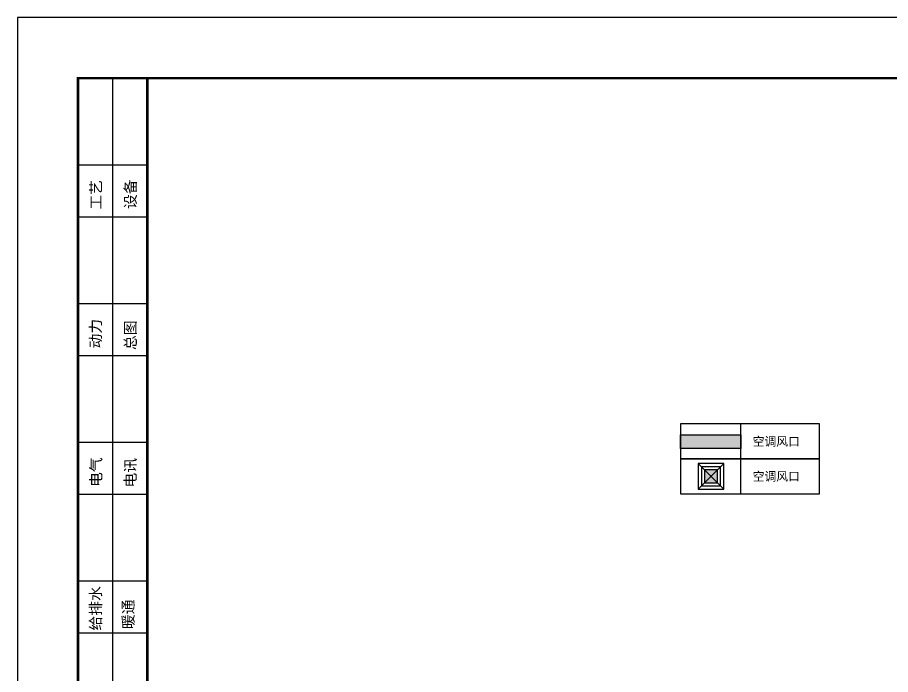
# Model space of a CAD drawing. Header units: millimetres. Extents: x 5896 to 6381, y 4295 to 4378.
# Drawn here: x 6084.11 to 6097.84, y 4313.7 to 4324.03 of the extents above; entities that cross this region are included whole.
import ezdxf

# ---------------------------------------------------------------- set-up
doc = ezdxf.new("R2010")
doc.units = ezdxf.units.MM
for name, color, linetype in [('GA_X DIM', 8, 'Continuous'), ('GA_X SHEET', 8, 'Continuous'), ('MERCHANDISING', 11, 'Continuous'), ('图框', 254, 'Continuous')]:
    doc.layers.add(name, color=color, linetype=linetype)
doc.styles.add('HT', font='')
doc.styles.add('zhong', font='', dxfattribs={"width": 1.5})
doc.styles.add('图签-黑体', font='')
doc.styles.get('HT').set_extended_font_data('SimHei')
doc.styles.get('zhong').set_extended_font_data('SimSun')
doc.styles.get('图签-黑体').set_extended_font_data('SimHei')

# ---------------------------------------------------------------- blocks, each defined once
blk = doc.blocks.new('tukuang')
at = {"layer": '图框'}
for p, q in [((155.6, 1739.4), (155.6, 2870.7)), ((99, 2729.3), (212.1, 2729.3)), ((99, 2644.4), (212.1, 2644.4)), ((99, 2503), (212.1, 2503)), ((99, 2418.2), (212.1, 2418.2)), ((99, 2276.8), (212.1, 2276.8)), ((99, 2191.9), (212.1, 2191.9)), ((99, 2050.5), (212.1, 2050.5)), ((99, 1965.7), (212.1, 1965.7))]:
    blk.add_line(p, q, dxfattribs=at)
blk.add_lwpolyline([(0, 0), (4200, 0), (4200, 2969.7), (0, 2969.7)], close=True, dxfattribs=at)
at = {"layer": '图框', "const_width": 4.24}
for points in [[(99, 1511), (99, 2872.8)], [(99, 2870.7), (212.1, 2870.7)]]:
    blk.add_lwpolyline(points, dxfattribs=at)
blk.add_lwpolyline([(212.1, 2870.7), (4101, 2870.7), (4101, 99), (212.1, 99)], close=True, dxfattribs=at)
at = {"layer": '图框'}
for s, style, p in [('工艺', '图签-黑体', (136.9, 2656.3)), ('设备', '图签-黑体', (193.1, 2657.2)), ('动力', '图签-黑体', (136.3, 2429.7)), ('总图', '图签-黑体', (193.1, 2427.1)), ('电气', '图签-黑体', (136.9, 2203.8)), ('电讯', '图签-黑体', (193.1, 2202.8)), ('给排水', '图签-黑体', (136.3, 1969.5)), ('暖通', 'HT', (189.6, 1971.9))]:
    blk.add_text(s, height=17.68, rotation=90, dxfattribs=dict(at, style=style)).set_placement(p)
blk = doc.blocks.new('11111')
at = {"layer": 'MERCHANDISING'}
h = blk.add_hatch(color=3, dxfattribs=at)
h.dxf.hatch_style = 1
h.paths.add_polyline_path([(6091.19, 4317.243), (6091.39, 4317.243), (6091.39, 4317.443), (6091.19, 4317.443)])
at = {"layer": 'MERCHANDISING', "color": 0}
for p, q in [((6091.09, 4317.543), (6091.49, 4317.143)), ((6091.49, 4317.543), (6091.09, 4317.143))]:
    blk.add_line(p, q, dxfattribs=at)
for points in [[(6091.09, 4317.143), (6091.49, 4317.143), (6091.49, 4317.543), (6091.09, 4317.543)], [(6091.14, 4317.193), (6091.44, 4317.193), (6091.44, 4317.493), (6091.14, 4317.493)]]:
    blk.add_lwpolyline(points, close=True, dxfattribs=at)
at = {"layer": 'MERCHANDISING'}
blk.add_lwpolyline([(6091.19, 4317.243), (6091.39, 4317.243), (6091.39, 4317.443), (6091.19, 4317.443)], close=True, dxfattribs=at)

msp = doc.modelspace()

# ---------------------------------------------------------------- hatches: boundary and pattern name
at = {"layer": 'MERCHANDISING'}
h = msp.add_hatch(color=3, dxfattribs=at)
h.dxf.hatch_style = 1
h.paths.add_polyline_path([(6094.533, 4317.464), (6095.484, 4317.464), (6095.484, 4317.252), (6094.533, 4317.252)])

# ---------------------------------------------------------------- linework, layer by layer
at = {"layer": 'GA_X SHEET', "color": 253}
for p, q in [((6095.484, 4317.088), (6095.484, 4317.637)), ((6095.484, 4316.538), (6095.484, 4317.088))]:
    msp.add_line(p, q, dxfattribs=at)
at = {"layer": 'MERCHANDISING'}
msp.add_lwpolyline([(6094.533, 4317.464), (6095.484, 4317.464), (6095.484, 4317.252), (6094.533, 4317.252)], close=True, dxfattribs=at)
at = {"layer": '图框'}
for points in [[(6094.533, 4317.088), (6096.718, 4317.088), (6096.718, 4317.637), (6094.533, 4317.637)], [(6094.533, 4316.538), (6096.718, 4316.538), (6096.718, 4317.088), (6094.533, 4317.088)]]:
    msp.add_lwpolyline(points, close=True, dxfattribs=at)

# ---------------------------------------------------------------- block references
at = {"layer": 'GA_X DIM', "xscale": 0.009635294117647079, "yscale": 0.009635294117647079, "zscale": 0.009635294117647079}
msp.add_blockref('tukuang', (6084.113, 4295.413), dxfattribs=at)
at = {"layer": 'MERCHANDISING'}
msp.add_blockref('11111', (3.724, -0.529), dxfattribs=at)

# ---------------------------------------------------------------- texts
at = {"layer": '图框', "style": 'zhong'}
for p in [(6095.669, 4317.293), (6095.669, 4316.744)]:
    msp.add_text('空调风口', height=0.1361, dxfattribs=at).set_placement(p)

doc.saveas('drawing.dxf')
